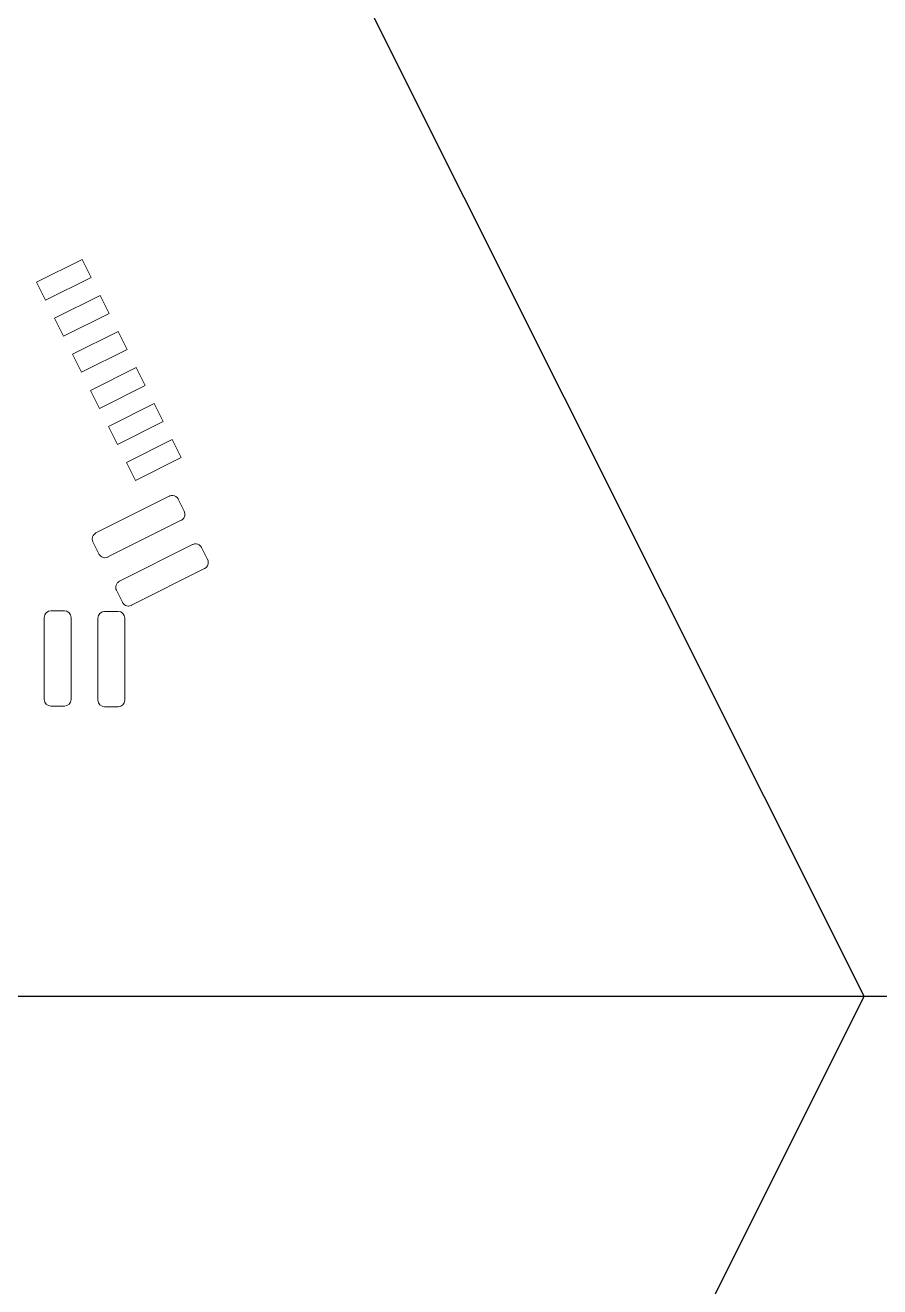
# Model space of a CAD drawing. Header units: inches. Extents: x 70 to 970, y -386 to 214.
# Drawn here: x 294.1 to 357.8, y -103.8 to -9.9 of the extents above; entities that cross this region are included whole.
import ezdxf

# ---------------------------------------------------------------- set-up
doc = ezdxf.new("R2010")
doc.units = ezdxf.units.IN
doc.header["$MEASUREMENT"] = 0

msp = doc.modelspace()

# ---------------------------------------------------------------- linework, layer by layer
at = {"color": 5}
for p in [(310.389, 10.063), (310.389, -174.499)]:
    msp.add_line(p, (356.601, -82.218), dxfattribs=at)
at = {"color": 1, "lineweight": 0}
for p, q in [((298.361, -27.337), (294.963, -29.038)), ((299.033, -28.678), (298.361, -27.337)), ((294.963, -29.038), (295.635, -30.38)), ((295.635, -30.38), (299.033, -28.678)), ((299.704, -30.02), (296.307, -31.721)), ((300.376, -31.361), (299.704, -30.02)), ((296.307, -31.721), (296.978, -33.063)), ((296.978, -33.063), (300.376, -31.361)), ((301.048, -32.703), (297.65, -34.404)), ((301.719, -34.044), (301.048, -32.703)), ((297.65, -34.404), (298.321, -35.745)), ((298.321, -35.745), (301.719, -34.044)), ((302.391, -35.385), (298.993, -37.087)), ((303.063, -36.726), (302.391, -35.385)), ((298.993, -37.087), (299.665, -38.428)), ((299.665, -38.428), (303.063, -36.726)), ((303.734, -38.067), (300.336, -39.769)), ((304.406, -39.409), (303.734, -38.067)), ((301.008, -41.11), (304.406, -39.409)), ((300.336, -39.769), (301.008, -41.11)), ((305.078, -40.75), (301.68, -42.452)), ((305.749, -42.091), (305.078, -40.75)), ((302.351, -43.793), (305.749, -42.091)), ((301.68, -42.452), (302.351, -43.793))]:
    msp.add_line(p, q, dxfattribs=at)
at = {"color": 4}
msp.add_line((596.601, -82.218), (116.601, -82.218), dxfattribs=at)
at = {"color": 1, "lineweight": 0}
for points in [[(299.395, -47.704), (299.395, -47.704), (304.847, -44.973), (304.847, -44.973)], [(304.847, -44.973), (304.867, -44.964), (304.886, -44.956), (304.906, -44.949)], [(304.906, -44.949), (304.906, -44.949), (304.906, -44.949), (304.907, -44.949)], [(304.907, -44.949), (304.907, -44.949), (304.907, -44.948), (304.907, -44.948)], [(304.907, -44.948), (304.907, -44.948), (304.907, -44.948), (304.907, -44.948)], [(304.907, -44.948), (304.907, -44.948), (304.907, -44.948), (304.908, -44.948)], [(304.908, -44.948), (304.908, -44.948), (304.908, -44.948), (304.909, -44.948)], [(304.909, -44.948), (304.909, -44.948), (304.909, -44.948), (304.91, -44.947)], [(304.909, -44.948), (304.909, -44.948), (304.909, -44.948), (304.909, -44.948)], [(304.91, -44.947), (304.91, -44.947), (304.911, -44.947), (304.911, -44.947)], [(304.911, -44.947), (304.983, -44.922), (305.058, -44.916), (305.13, -44.924)], [(305.13, -44.924), (305.13, -44.924), (305.13, -44.924), (305.13, -44.924)], [(305.13, -44.924), (305.131, -44.924), (305.131, -44.924), (305.131, -44.924)], [(305.131, -44.924), (305.131, -44.924), (305.131, -44.924), (305.131, -44.924)], [(305.131, -44.924), (305.284, -44.943), (305.425, -45.031), (305.505, -45.172)], [(305.505, -45.172), (305.505, -45.173), (305.506, -45.172), (305.506, -45.174)], [(305.506, -45.174), (305.507, -45.174), (305.507, -45.174), (305.507, -45.175)], [(305.507, -45.175), (305.507, -45.175), (305.507, -45.175), (305.507, -45.176)], [(305.507, -45.176), (305.507, -45.176), (305.507, -45.175), (305.508, -45.177)], [(305.508, -45.177), (305.508, -45.177), (305.508, -45.177), (305.509, -45.178)], [(305.509, -45.178), (305.509, -45.178), (305.509, -45.178), (305.509, -45.179)], [(305.509, -45.179), (305.509, -45.179), (305.509, -45.179), (305.51, -45.18)], [(305.51, -45.18), (305.51, -45.181), (305.509, -45.181), (305.511, -45.181)], [(305.51, -45.18), (305.51, -45.18), (305.51, -45.18), (305.51, -45.18)], [(305.511, -45.181), (305.511, -45.182), (305.511, -45.182), (305.511, -45.182)], [(305.511, -45.182), (305.511, -45.182), (305.511, -45.183), (305.511, -45.183)], [(305.511, -45.183), (305.511, -45.183), (305.512, -45.183), (305.512, -45.184)], [(305.512, -45.184), (305.512, -45.184), (305.512, -45.184), (305.512, -45.184)], [(305.512, -45.184), (305.512, -45.184), (305.512, -45.184), (305.512, -45.185)], [(305.512, -45.185), (305.512, -45.185), (305.512, -45.185), (305.512, -45.185)], [(305.512, -45.185), (305.512, -45.185), (305.513, -45.185), (305.513, -45.186)], [(305.513, -45.186), (305.513, -45.186), (305.512, -45.185), (305.513, -45.187)], [(305.513, -45.187), (305.513, -45.187), (305.513, -45.187), (305.513, -45.187)], [(305.513, -45.187), (305.513, -45.187), (305.514, -45.187), (305.514, -45.188)], [(305.514, -45.188), (305.514, -45.188), (305.514, -45.188), (305.514, -45.188)], [(305.514, -45.188), (305.514, -45.188), (305.514, -45.188), (305.514, -45.189)], [(305.514, -45.189), (305.514, -45.189), (305.515, -45.188), (305.515, -45.19)], [(305.515, -45.19), (305.515, -45.19), (305.515, -45.19), (305.515, -45.19)], [(305.515, -45.19), (305.515, -45.19), (305.515, -45.19), (305.515, -45.191)], [(305.515, -45.191), (305.516, -45.191), (305.516, -45.191), (305.516, -45.192)], [(305.516, -45.192), (305.516, -45.192), (305.516, -45.192), (305.516, -45.192)], [(305.516, -45.192), (305.516, -45.192), (305.516, -45.192), (305.517, -45.193)], [(305.517, -45.193), (305.517, -45.193), (305.517, -45.194), (305.517, -45.194)], [(305.517, -45.194), (305.517, -45.194), (305.517, -45.194), (305.517, -45.194)], [(305.517, -45.194), (305.517, -45.194), (305.518, -45.195), (305.518, -45.195)], [(305.518, -45.195), (305.518, -45.195), (305.518, -45.196), (305.518, -45.196)], [(305.518, -45.196), (305.518, -45.196), (305.518, -45.196), (305.518, -45.196)], [(305.518, -45.196), (305.518, -45.196), (305.518, -45.196), (305.519, -45.197)], [(305.519, -45.197), (305.519, -45.197), (305.519, -45.197), (305.519, -45.197)], [(305.519, -45.197), (305.519, -45.197), (305.965, -46.09), (305.965, -46.09)], [(305.743, -46.762), (305.743, -46.762), (300.289, -49.493), (300.289, -49.493)], [(305.744, -46.762), (305.744, -46.762), (305.743, -46.762), (305.743, -46.762)], [(305.743, -46.762), (305.743, -46.762), (305.743, -46.762), (305.743, -46.762)], [(305.745, -46.761), (305.745, -46.761), (305.744, -46.761), (305.744, -46.761)], [(305.744, -46.761), (305.744, -46.761), (305.744, -46.761), (305.744, -46.761)], [(305.744, -46.761), (305.744, -46.761), (305.744, -46.762), (305.744, -46.762)], [(305.746, -46.761), (305.746, -46.761), (305.746, -46.761), (305.745, -46.761)], [(305.745, -46.761), (305.745, -46.761), (305.745, -46.761), (305.745, -46.761)], [(305.745, -46.761), (305.745, -46.761), (305.745, -46.761), (305.745, -46.761)], [(305.747, -46.76), (305.747, -46.76), (305.747, -46.76), (305.746, -46.76)], [(305.746, -46.76), (305.746, -46.76), (305.746, -46.76), (305.746, -46.761)], [(305.748, -46.76), (305.747, -46.76), (305.747, -46.76), (305.747, -46.76)], [(305.749, -46.759), (305.749, -46.759), (305.749, -46.759), (305.748, -46.759)], [(305.748, -46.759), (305.748, -46.759), (305.748, -46.759), (305.748, -46.759)], [(305.748, -46.759), (305.748, -46.759), (305.748, -46.76), (305.748, -46.76)], [(305.75, -46.758), (305.749, -46.759), (305.749, -46.759), (305.749, -46.759)], [(305.751, -46.758), (305.751, -46.758), (305.751, -46.758), (305.75, -46.758)], [(305.75, -46.758), (305.75, -46.758), (305.75, -46.758), (305.75, -46.758)], [(305.752, -46.757), (305.752, -46.758), (305.751, -46.758), (305.751, -46.758)], [(305.751, -46.758), (305.751, -46.758), (305.751, -46.758), (305.751, -46.758)], [(305.753, -46.757), (305.753, -46.757), (305.752, -46.757), (305.752, -46.757)], [(305.752, -46.757), (305.752, -46.757), (305.752, -46.757), (305.752, -46.757)], [(305.754, -46.757), (305.754, -46.757), (305.753, -46.757), (305.753, -46.757)], [(305.753, -46.757), (305.753, -46.757), (305.753, -46.757), (305.753, -46.757)], [(305.753, -46.757), (305.753, -46.757), (305.753, -46.757), (305.753, -46.757)], [(305.755, -46.756), (305.755, -46.756), (305.754, -46.756), (305.754, -46.756)], [(305.754, -46.756), (305.754, -46.756), (305.754, -46.756), (305.754, -46.756)], [(305.754, -46.756), (305.754, -46.756), (305.754, -46.757), (305.754, -46.757)], [(305.756, -46.755), (305.756, -46.756), (305.756, -46.756), (305.755, -46.756)], [(305.755, -46.756), (305.755, -46.756), (305.755, -46.756), (305.755, -46.756)], [(305.755, -46.756), (305.755, -46.756), (305.755, -46.756), (305.755, -46.756)], [(305.757, -46.755), (305.757, -46.755), (305.757, -46.755), (305.756, -46.755)], [(305.756, -46.755), (305.756, -46.755), (305.756, -46.755), (305.756, -46.755)], [(305.756, -46.755), (305.756, -46.755), (305.756, -46.755), (305.756, -46.755)], [(305.758, -46.754), (305.758, -46.754), (305.758, -46.754), (305.757, -46.754)], [(305.757, -46.754), (305.757, -46.754), (305.757, -46.754), (305.757, -46.754)], [(305.757, -46.754), (305.757, -46.754), (305.757, -46.754), (305.757, -46.755)], [(305.759, -46.753), (305.759, -46.754), (305.759, -46.754), (305.758, -46.754)], [(305.758, -46.754), (305.758, -46.754), (305.758, -46.754), (305.758, -46.754)], [(305.76, -46.753), (305.759, -46.753), (305.759, -46.753), (305.759, -46.753)], [(305.761, -46.752), (305.761, -46.752), (305.761, -46.752), (305.76, -46.753)], [(305.76, -46.753), (305.76, -46.753), (305.76, -46.753), (305.76, -46.753)], [(305.762, -46.752), (305.761, -46.752), (305.761, -46.752), (305.761, -46.752)], [(305.763, -46.752), (305.762, -46.752), (305.762, -46.752), (305.762, -46.752)], [(305.764, -46.751), (305.764, -46.751), (305.764, -46.751), (305.763, -46.751)], [(305.763, -46.751), (305.763, -46.751), (305.764, -46.751), (305.763, -46.751)], [(305.763, -46.751), (305.763, -46.751), (305.763, -46.752), (305.763, -46.752)], [(305.765, -46.75), (305.764, -46.751), (305.764, -46.751), (305.764, -46.751)], [(305.764, -46.751), (305.764, -46.751), (305.764, -46.751), (305.764, -46.751)], [(305.766, -46.75), (305.766, -46.75), (305.765, -46.75), (305.765, -46.75)], [(305.765, -46.75), (305.765, -46.75), (305.765, -46.75), (305.765, -46.75)], [(305.765, -46.75), (305.765, -46.75), (305.765, -46.75), (305.765, -46.75)], [(305.767, -46.749), (305.766, -46.749), (305.766, -46.75), (305.766, -46.75)], [(305.768, -46.749), (305.767, -46.749), (305.767, -46.749), (305.767, -46.749)], [(305.767, -46.749), (305.767, -46.749), (305.767, -46.749), (305.767, -46.749)], [(305.767, -46.749), (305.767, -46.749), (305.767, -46.749), (305.767, -46.749)], [(305.769, -46.748), (305.768, -46.748), (305.768, -46.748), (305.768, -46.748)], [(305.768, -46.748), (305.768, -46.748), (305.768, -46.749), (305.768, -46.749)], [(305.77, -46.748), (305.769, -46.748), (305.769, -46.748), (305.769, -46.748)], [(305.769, -46.748), (305.769, -46.748), (305.769, -46.748), (305.769, -46.748)], [(305.769, -46.748), (305.769, -46.748), (305.769, -46.748), (305.769, -46.748)], [(305.771, -46.747), (305.77, -46.747), (305.77, -46.747), (305.77, -46.747)], [(305.77, -46.747), (305.77, -46.747), (305.77, -46.748), (305.77, -46.748)], [(305.772, -46.746), (305.771, -46.746), (305.771, -46.747), (305.771, -46.747)], [(305.771, -46.747), (305.771, -46.747), (305.771, -46.747), (305.771, -46.747)], [(305.771, -46.747), (305.771, -46.747), (305.771, -46.747), (305.771, -46.747)], [(305.773, -46.746), (305.773, -46.746), (305.772, -46.746), (305.772, -46.746)], [(305.772, -46.746), (305.772, -46.746), (305.772, -46.746), (305.772, -46.746)], [(305.774, -46.745), (305.773, -46.746), (305.773, -46.746), (305.773, -46.746)], [(305.775, -46.744), (305.774, -46.744), (305.774, -46.745), (305.774, -46.745)], [(305.774, -46.745), (305.774, -46.745), (305.774, -46.745), (305.774, -46.745)], [(305.774, -46.745), (305.774, -46.745), (305.774, -46.745), (305.774, -46.745)], [(305.776, -46.744), (305.775, -46.744), (305.775, -46.744), (305.775, -46.744)], [(305.775, -46.744), (305.775, -46.744), (305.775, -46.744), (305.775, -46.744)], [(305.777, -46.743), (305.776, -46.743), (305.776, -46.744), (305.776, -46.744)], [(305.776, -46.744), (305.776, -46.744), (305.776, -46.744), (305.776, -46.744)], [(305.778, -46.743), (305.777, -46.743), (305.777, -46.743), (305.777, -46.743)], [(305.777, -46.743), (305.777, -46.743), (305.777, -46.743), (305.777, -46.743)], [(305.777, -46.743), (305.777, -46.743), (305.777, -46.743), (305.777, -46.743)], [(305.779, -46.742), (305.778, -46.742), (305.778, -46.742), (305.778, -46.742)], [(305.778, -46.742), (305.778, -46.742), (305.778, -46.743), (305.778, -46.743)], [(305.78, -46.741), (305.78, -46.741), (305.78, -46.741), (305.779, -46.742)], [(305.779, -46.742), (305.779, -46.742), (305.779, -46.742), (305.779, -46.742)], [(305.779, -46.742), (305.779, -46.742), (305.779, -46.742), (305.779, -46.742)], [(305.781, -46.741), (305.781, -46.741), (305.781, -46.741), (305.78, -46.741)], [(305.78, -46.741), (305.78, -46.741), (305.78, -46.741), (305.78, -46.741)], [(305.782, -46.74), (305.782, -46.74), (305.782, -46.74), (305.781, -46.74)], [(305.781, -46.74), (305.781, -46.74), (305.781, -46.74), (305.781, -46.741)], [(305.783, -46.74), (305.783, -46.74), (305.783, -46.74), (305.782, -46.74)], [(305.782, -46.74), (305.782, -46.74), (305.782, -46.74), (305.782, -46.74)], [(305.784, -46.739), (305.784, -46.739), (305.784, -46.739), (305.783, -46.739)], [(305.783, -46.739), (305.783, -46.739), (305.783, -46.739), (305.783, -46.74)], [(305.785, -46.739), (305.785, -46.739), (305.785, -46.739), (305.784, -46.739)], [(305.784, -46.739), (305.784, -46.739), (305.784, -46.739), (305.784, -46.739)], [(305.786, -46.738), (305.786, -46.738), (305.786, -46.738), (305.785, -46.738)], [(305.785, -46.738), (305.785, -46.738), (305.785, -46.738), (305.785, -46.739)], [(305.787, -46.737), (305.786, -46.737), (305.786, -46.737), (305.786, -46.738)], [(305.786, -46.738), (305.786, -46.738), (305.786, -46.738), (305.786, -46.738)], [(305.788, -46.737), (305.788, -46.737), (305.787, -46.737), (305.787, -46.737)], [(305.787, -46.737), (305.787, -46.737), (305.787, -46.737), (305.787, -46.737)], [(305.787, -46.737), (305.787, -46.737), (305.787, -46.737), (305.787, -46.737)], [(305.789, -46.736), (305.789, -46.736), (305.788, -46.736), (305.788, -46.736)], [(305.788, -46.736), (305.788, -46.736), (305.788, -46.736), (305.788, -46.736)], [(305.788, -46.736), (305.788, -46.737), (305.788, -46.737), (305.788, -46.737)], [(305.79, -46.735), (305.79, -46.735), (305.789, -46.736), (305.789, -46.736)], [(305.789, -46.736), (305.789, -46.736), (305.789, -46.736), (305.789, -46.736)], [(305.789, -46.736), (305.789, -46.736), (305.789, -46.736), (305.789, -46.736)], [(305.791, -46.735), (305.791, -46.735), (305.79, -46.735), (305.79, -46.735)], [(305.79, -46.735), (305.79, -46.735), (305.79, -46.735), (305.79, -46.735)], [(305.79, -46.735), (305.79, -46.735), (305.79, -46.735), (305.79, -46.735)], [(305.792, -46.734), (305.791, -46.734), (305.791, -46.734), (305.791, -46.734)], [(305.791, -46.734), (305.791, -46.734), (305.791, -46.735), (305.791, -46.735)], [(305.793, -46.733), (305.793, -46.733), (305.793, -46.733), (305.792, -46.733)], [(305.792, -46.733), (305.792, -46.733), (305.792, -46.734), (305.792, -46.734)], [(305.794, -46.733), (305.794, -46.733), (305.794, -46.733), (305.793, -46.733)], [(305.795, -46.732), (305.794, -46.732), (305.794, -46.732), (305.794, -46.732)], [(305.794, -46.732), (305.794, -46.732), (305.794, -46.733), (305.794, -46.733)], [(305.796, -46.731), (305.796, -46.731), (305.795, -46.731), (305.795, -46.732)], [(305.795, -46.732), (305.795, -46.732), (305.795, -46.732), (305.795, -46.732)], [(305.797, -46.731), (305.797, -46.731), (305.797, -46.731), (305.796, -46.731)], [(305.796, -46.731), (305.796, -46.731), (305.796, -46.731), (305.796, -46.731)], [(305.796, -46.731), (305.796, -46.731), (305.796, -46.731), (305.796, -46.731)], [(305.798, -46.73), (305.798, -46.73), (305.797, -46.73), (305.797, -46.73)], [(305.797, -46.73), (305.797, -46.73), (305.797, -46.73), (305.797, -46.73)], [(305.797, -46.73), (305.797, -46.731), (305.797, -46.731), (305.797, -46.731)], [(305.799, -46.729), (305.798, -46.73), (305.798, -46.73), (305.798, -46.73)], [(305.798, -46.73), (305.798, -46.73), (305.798, -46.73), (305.798, -46.73)], [(305.8, -46.729), (305.799, -46.729), (305.799, -46.729), (305.799, -46.729)], [(305.799, -46.729), (305.799, -46.729), (305.799, -46.729), (305.799, -46.729)], [(305.801, -46.728), (305.801, -46.728), (305.801, -46.728), (305.8, -46.728)], [(305.8, -46.728), (305.8, -46.728), (305.8, -46.729), (305.8, -46.729)], [(305.802, -46.727), (305.801, -46.728), (305.801, -46.728), (305.801, -46.728)], [(305.801, -46.728), (305.801, -46.728), (305.801, -46.728), (305.801, -46.728)], [(305.803, -46.727), (305.803, -46.727), (305.802, -46.727), (305.802, -46.727)], [(305.802, -46.727), (305.802, -46.727), (305.802, -46.727), (305.802, -46.727)], [(305.802, -46.727), (305.802, -46.727), (305.802, -46.727), (305.802, -46.727)], [(305.804, -46.726), (305.804, -46.726), (305.803, -46.726), (305.803, -46.726)], [(305.803, -46.726), (305.803, -46.727), (305.803, -46.727), (305.803, -46.727)], [(305.805, -46.726), (305.804, -46.726), (305.804, -46.726), (305.804, -46.726)], [(305.804, -46.726), (305.804, -46.726), (305.804, -46.726), (305.804, -46.726)], [(305.804, -46.726), (305.804, -46.726), (305.804, -46.726), (305.804, -46.726)], [(305.806, -46.725), (305.805, -46.725), (305.805, -46.725), (305.805, -46.725)], [(305.805, -46.725), (305.805, -46.725), (305.805, -46.726), (305.805, -46.726)], [(305.807, -46.724), (305.807, -46.724), (305.807, -46.724), (305.806, -46.724)], [(305.806, -46.724), (305.806, -46.725), (305.806, -46.725), (305.806, -46.725)], [(305.808, -46.723), (305.808, -46.723), (305.808, -46.723), (305.807, -46.723)], [(305.807, -46.723), (305.807, -46.723), (305.807, -46.723), (305.807, -46.724)], [(305.809, -46.722), (305.809, -46.722), (305.808, -46.723), (305.808, -46.723)], [(305.808, -46.723), (305.808, -46.723), (305.808, -46.723), (305.808, -46.723)], [(305.81, -46.721), (305.81, -46.722), (305.81, -46.722), (305.809, -46.722)], [(305.809, -46.722), (305.809, -46.722), (305.809, -46.723), (305.809, -46.722)], [(305.811, -46.721), (305.81, -46.721), (305.81, -46.721), (305.81, -46.721)], [(305.812, -46.72), (305.812, -46.72), (305.811, -46.72), (305.811, -46.72)], [(305.811, -46.72), (305.811, -46.72), (305.812, -46.72), (305.811, -46.721)], [(305.813, -46.72), (305.813, -46.72), (305.812, -46.72), (305.812, -46.72)], [(305.812, -46.72), (305.812, -46.72), (305.812, -46.72), (305.812, -46.72)], [(305.814, -46.719), (305.814, -46.719), (305.813, -46.719), (305.813, -46.719)], [(305.813, -46.719), (305.813, -46.719), (305.813, -46.719), (305.813, -46.72)], [(305.815, -46.718), (305.814, -46.718), (305.814, -46.719), (305.814, -46.719)], [(305.966, -46.091), (306.077, -46.312), (306.008, -46.577), (305.815, -46.718)], [(305.965, -46.09), (305.965, -46.09), (305.966, -46.091), (305.966, -46.091)], [(299.117, -48.134), (299.124, -47.957), (299.224, -47.79), (299.393, -47.705)], [(299.393, -47.705), (299.394, -47.705), (299.394, -47.705), (299.395, -47.704)], [(299.117, -48.139), (299.117, -48.137), (299.117, -48.135), (299.117, -48.134)], [(299.117, -48.14), (299.117, -48.139), (299.117, -48.139), (299.117, -48.139)], [(299.117, -48.141), (299.117, -48.141), (299.117, -48.141), (299.117, -48.14)], [(299.117, -48.14), (299.117, -48.14), (299.117, -48.14), (299.117, -48.14)], [(299.117, -48.142), (299.117, -48.142), (299.117, -48.141), (299.117, -48.141)], [(299.117, -48.143), (299.117, -48.143), (299.117, -48.142), (299.117, -48.142)], [(299.117, -48.142), (299.117, -48.142), (299.117, -48.142), (299.117, -48.142)], [(299.117, -48.144), (299.117, -48.143), (299.117, -48.143), (299.117, -48.143)], [(299.117, -48.145), (299.117, -48.145), (299.117, -48.145), (299.117, -48.144)], [(299.117, -48.144), (299.117, -48.144), (299.117, -48.144), (299.117, -48.144)], [(299.117, -48.146), (299.117, -48.146), (299.117, -48.145), (299.117, -48.145)], [(299.117, -48.147), (299.117, -48.146), (299.117, -48.146), (299.117, -48.146)], [(299.117, -48.146), (299.117, -48.146), (299.117, -48.146), (299.117, -48.146)], [(299.117, -48.148), (299.117, -48.148), (299.117, -48.148), (299.117, -48.147)], [(299.117, -48.147), (299.117, -48.147), (299.117, -48.147), (299.117, -48.147)], [(299.117, -48.149), (299.117, -48.149), (299.117, -48.148), (299.117, -48.148)], [(299.117, -48.148), (299.117, -48.148), (299.117, -48.148), (299.117, -48.148)], [(299.117, -48.15), (299.117, -48.15), (299.117, -48.15), (299.117, -48.149)], [(299.117, -48.149), (299.117, -48.149), (299.117, -48.149), (299.117, -48.149)], [(299.117, -48.149), (299.117, -48.149), (299.117, -48.149), (299.117, -48.149)], [(299.117, -48.151), (299.117, -48.151), (299.117, -48.151), (299.117, -48.15)], [(299.117, -48.15), (299.117, -48.15), (299.117, -48.15), (299.117, -48.15)], [(299.117, -48.152), (299.117, -48.151), (299.117, -48.151), (299.117, -48.151)], [(299.117, -48.153), (299.117, -48.153), (299.117, -48.152), (299.117, -48.152)], [(299.117, -48.152), (299.117, -48.152), (299.117, -48.152), (299.117, -48.152)], [(299.117, -48.154), (299.117, -48.154), (299.117, -48.154), (299.117, -48.153)], [(299.117, -48.153), (299.117, -48.153), (299.117, -48.153), (299.117, -48.153)], [(299.117, -48.153), (299.117, -48.153), (299.117, -48.153), (299.117, -48.153)], [(299.117, -48.155), (299.117, -48.154), (299.117, -48.154), (299.117, -48.154)], [(299.117, -48.154), (299.117, -48.154), (299.117, -48.154), (299.117, -48.154)], [(299.117, -48.156), (299.117, -48.156), (299.117, -48.155), (299.117, -48.155)], [(299.117, -48.155), (299.117, -48.155), (299.117, -48.155), (299.117, -48.155)], [(299.117, -48.155), (299.117, -48.155), (299.117, -48.155), (299.117, -48.155)], [(299.117, -48.157), (299.117, -48.157), (299.117, -48.156), (299.117, -48.156)], [(299.117, -48.156), (299.117, -48.156), (299.117, -48.156), (299.117, -48.156)], [(299.117, -48.156), (299.117, -48.156), (299.117, -48.156), (299.117, -48.156)], [(299.117, -48.158), (299.117, -48.158), (299.117, -48.158), (299.117, -48.157)], [(299.117, -48.157), (299.117, -48.157), (299.117, -48.157), (299.117, -48.157)], [(299.117, -48.157), (299.117, -48.157), (299.117, -48.157), (299.117, -48.157)], [(299.117, -48.159), (299.117, -48.158), (299.117, -48.158), (299.117, -48.158)], [(299.117, -48.16), (299.117, -48.16), (299.117, -48.159), (299.117, -48.159)], [(299.117, -48.159), (299.117, -48.159), (299.117, -48.159), (299.117, -48.159)], [(299.117, -48.159), (299.117, -48.159), (299.117, -48.159), (299.117, -48.159)], [(299.117, -48.161), (299.117, -48.161), (299.117, -48.161), (299.117, -48.16)], [(299.117, -48.16), (299.117, -48.16), (299.117, -48.16), (299.117, -48.16)], [(299.117, -48.162), (299.117, -48.162), (299.117, -48.162), (299.117, -48.161)], [(299.117, -48.161), (299.117, -48.161), (299.117, -48.161), (299.117, -48.161)], [(299.117, -48.163), (299.117, -48.163), (299.117, -48.162), (299.117, -48.162)], [(299.117, -48.162), (299.117, -48.162), (299.117, -48.162), (299.117, -48.162)], [(299.117, -48.164), (299.117, -48.164), (299.117, -48.163), (299.117, -48.163)], [(299.117, -48.163), (299.117, -48.163), (299.117, -48.163), (299.117, -48.163)], [(299.117, -48.165), (299.117, -48.164), (299.117, -48.164), (299.117, -48.164)], [(299.117, -48.164), (299.117, -48.164), (299.117, -48.164), (299.117, -48.164)], [(299.117, -48.166), (299.117, -48.166), (299.117, -48.166), (299.117, -48.165)], [(299.117, -48.165), (299.117, -48.165), (299.117, -48.165), (299.117, -48.165)], [(299.117, -48.167), (299.117, -48.167), (299.117, -48.166), (299.117, -48.166)], [(299.117, -48.166), (299.117, -48.166), (299.117, -48.166), (299.117, -48.166)], [(299.117, -48.168), (299.117, -48.167), (299.117, -48.167), (299.117, -48.167)], [(299.117, -48.167), (299.117, -48.167), (299.117, -48.167), (299.117, -48.167)], [(299.117, -48.169), (299.117, -48.169), (299.117, -48.169), (299.117, -48.168)], [(299.117, -48.168), (299.117, -48.168), (299.117, -48.168), (299.117, -48.168)], [(299.117, -48.171), (299.117, -48.17), (299.117, -48.17), (299.117, -48.169)], [(299.118, -48.175), (299.118, -48.174), (299.117, -48.172), (299.117, -48.171)], [(299.117, -48.171), (299.117, -48.171), (299.117, -48.171), (299.117, -48.171)], [(299.17, -48.376), (299.138, -48.311), (299.12, -48.242), (299.118, -48.175)], [(299.171, -48.377), (299.17, -48.377), (299.17, -48.376), (299.17, -48.376)], [(299.617, -49.269), (299.617, -49.269), (299.171, -48.377), (299.171, -48.377)], [(301.141, -51.304), (301.141, -51.304), (306.594, -48.572), (306.594, -48.572)], [(306.594, -48.572), (306.594, -48.572), (306.594, -48.572), (306.594, -48.572)], [(306.594, -48.572), (306.594, -48.572), (306.594, -48.572), (306.595, -48.572)], [(306.595, -48.572), (306.595, -48.572), (306.596, -48.572), (306.596, -48.572)], [(306.596, -48.572), (306.596, -48.572), (306.596, -48.572), (306.596, -48.571)], [(306.596, -48.571), (306.596, -48.571), (306.596, -48.571), (306.597, -48.571)], [(306.597, -48.571), (306.597, -48.571), (306.597, -48.571), (306.597, -48.571)], [(306.597, -48.571), (306.597, -48.571), (306.598, -48.571), (306.598, -48.571)], [(306.598, -48.571), (306.598, -48.571), (306.598, -48.57), (306.598, -48.57)], [(306.598, -48.57), (306.599, -48.57), (306.599, -48.57), (306.599, -48.57)], [(306.6, -48.57), (306.6, -48.57), (306.599, -48.569), (306.601, -48.569)], [(306.599, -48.57), (306.599, -48.57), (306.599, -48.57), (306.6, -48.57)], [(306.601, -48.569), (306.601, -48.569), (306.601, -48.569), (306.601, -48.569)], [(306.601, -48.569), (306.601, -48.569), (306.602, -48.569), (306.602, -48.569)], [(306.602, -48.569), (306.602, -48.569), (306.602, -48.568), (306.602, -48.568)], [(306.602, -48.568), (306.602, -48.568), (306.602, -48.568), (306.603, -48.568)], [(306.603, -48.568), (306.603, -48.568), (306.603, -48.568), (306.603, -48.568)], [(306.603, -48.568), (306.603, -48.568), (306.603, -48.568), (306.603, -48.568)], [(306.603, -48.568), (306.604, -48.568), (306.604, -48.568), (306.604, -48.568)], [(306.604, -48.568), (306.604, -48.568), (306.604, -48.568), (306.604, -48.567)], [(306.604, -48.567), (306.604, -48.567), (306.605, -48.567), (306.605, -48.567)], [(306.605, -48.567), (306.605, -48.567), (306.605, -48.567), (306.605, -48.567)], [(306.605, -48.567), (306.606, -48.567), (306.605, -48.567), (306.606, -48.567)], [(306.606, -48.567), (306.606, -48.567), (306.607, -48.567), (306.607, -48.566)], [(306.607, -48.566), (306.607, -48.566), (306.607, -48.566), (306.607, -48.566)], [(306.607, -48.566), (306.607, -48.566), (306.607, -48.566), (306.608, -48.566)], [(306.608, -48.566), (306.608, -48.566), (306.608, -48.566), (306.608, -48.566)], [(306.608, -48.566), (306.608, -48.566), (306.608, -48.566), (306.608, -48.566)], [(306.608, -48.566), (306.608, -48.566), (306.609, -48.566), (306.609, -48.566)], [(306.609, -48.566), (306.609, -48.565), (306.609, -48.565), (306.609, -48.565)], [(306.609, -48.565), (306.609, -48.565), (306.609, -48.565), (306.61, -48.565)], [(306.61, -48.565), (306.61, -48.565), (306.61, -48.565), (306.61, -48.565)], [(306.61, -48.565), (306.61, -48.565), (306.61, -48.565), (306.61, -48.565)], [(306.61, -48.565), (306.611, -48.565), (306.611, -48.565), (306.611, -48.565)], [(306.611, -48.565), (306.611, -48.565), (306.611, -48.564), (306.611, -48.564)], [(306.611, -48.564), (306.611, -48.564), (306.612, -48.564), (306.612, -48.564)], [(306.612, -48.564), (306.612, -48.564), (306.612, -48.564), (306.612, -48.564)], [(306.612, -48.564), (306.613, -48.564), (306.613, -48.564), (306.613, -48.564)], [(306.613, -48.564), (306.613, -48.564), (306.613, -48.564), (306.613, -48.563)], [(306.615, -48.562), (306.615, -48.562), (306.615, -48.562), (306.615, -48.562)], [(306.615, -48.562), (306.615, -48.562), (306.616, -48.562), (306.616, -48.562)], [(306.616, -48.562), (306.698, -48.526), (306.784, -48.515), (306.866, -48.522)], [(306.866, -48.522), (306.866, -48.522), (306.867, -48.522), (306.867, -48.522)], [(306.867, -48.522), (306.867, -48.522), (306.866, -48.523), (306.868, -48.522)], [(306.868, -48.522), (307.013, -48.537), (307.149, -48.615), (307.234, -48.743)], [(307.234, -48.743), (307.235, -48.743), (307.235, -48.744), (307.235, -48.744)], [(307.235, -48.744), (307.235, -48.744), (307.235, -48.744), (307.236, -48.745)], [(307.236, -48.745), (307.236, -48.745), (307.236, -48.745), (307.236, -48.745)], [(307.236, -48.745), (307.236, -48.745), (307.236, -48.745), (307.236, -48.746)], [(307.236, -48.746), (307.236, -48.746), (307.237, -48.746), (307.237, -48.747)], [(307.237, -48.747), (307.237, -48.747), (307.237, -48.747), (307.237, -48.747)], [(307.237, -48.747), (307.237, -48.747), (307.237, -48.747), (307.237, -48.747)], [(307.237, -48.747), (307.237, -48.748), (307.237, -48.748), (307.237, -48.748)], [(307.237, -48.748), (307.238, -48.748), (307.238, -48.749), (307.238, -48.749)], [(307.238, -48.749), (307.238, -48.749), (307.238, -48.749), (307.238, -48.749)], [(307.238, -48.749), (307.239, -48.75), (307.238, -48.75), (307.239, -48.75)], [(307.239, -48.75), (307.239, -48.75), (307.239, -48.75), (307.239, -48.751)], [(307.239, -48.751), (307.239, -48.751), (307.239, -48.751), (307.239, -48.751)], [(307.239, -48.751), (307.239, -48.751), (307.24, -48.751), (307.24, -48.751)], [(307.24, -48.751), (307.24, -48.752), (307.24, -48.752), (307.24, -48.752)], [(307.24, -48.752), (307.24, -48.752), (307.24, -48.752), (307.241, -48.753)], [(307.241, -48.753), (307.241, -48.753), (307.241, -48.753), (307.241, -48.754)], [(307.241, -48.754), (307.241, -48.754), (307.241, -48.754), (307.241, -48.754)], [(307.241, -48.754), (307.241, -48.754), (307.242, -48.755), (307.242, -48.755)], [(307.242, -48.755), (307.242, -48.755), (307.242, -48.755), (307.242, -48.755)], [(307.242, -48.755), (307.242, -48.755), (307.243, -48.755), (307.243, -48.756)], [(307.243, -48.756), (307.243, -48.756), (307.242, -48.756), (307.243, -48.757)], [(307.243, -48.757), (307.243, -48.757), (307.243, -48.757), (307.243, -48.757)], [(307.243, -48.757), (307.244, -48.758), (307.244, -48.757), (307.244, -48.758)], [(307.244, -48.758), (307.244, -48.758), (307.244, -48.758), (307.244, -48.759)], [(307.244, -48.759), (307.244, -48.759), (307.244, -48.76), (307.245, -48.76)], [(307.245, -48.76), (307.245, -48.76), (307.245, -48.76), (307.245, -48.76)], [(307.245, -48.76), (307.245, -48.76), (307.246, -48.761), (307.246, -48.761)], [(307.246, -48.761), (307.246, -48.761), (307.246, -48.762), (307.246, -48.762)], [(307.246, -48.762), (307.246, -48.762), (307.246, -48.762), (307.246, -48.762)], [(307.246, -48.762), (307.246, -48.762), (307.247, -48.762), (307.247, -48.763)], [(307.247, -48.763), (307.247, -48.763), (307.246, -48.762), (307.247, -48.764)], [(307.247, -48.764), (307.248, -48.764), (307.248, -48.765), (307.248, -48.765)], [(307.248, -48.765), (307.248, -48.765), (307.248, -48.765), (307.248, -48.766)], [(307.248, -48.766), (307.249, -48.766), (307.249, -48.767), (307.249, -48.767)], [(307.249, -48.767), (307.249, -48.767), (307.249, -48.767), (307.249, -48.767)], [(307.249, -48.767), (307.249, -48.767), (307.25, -48.768), (307.25, -48.768)], [(307.25, -48.768), (307.25, -48.768), (307.25, -48.768), (307.25, -48.768)], [(307.25, -48.768), (307.25, -48.768), (307.25, -48.768), (307.251, -48.77)], [(307.251, -48.77), (307.251, -48.77), (307.251, -48.77), (307.251, -48.771)], [(307.251, -48.771), (307.251, -48.771), (307.251, -48.771), (307.251, -48.771)], [(307.251, -48.771), (307.251, -48.771), (307.252, -48.771), (307.252, -48.772)], [(307.252, -48.772), (307.252, -48.772), (307.252, -48.772), (307.253, -48.773)], [(307.253, -48.773), (307.253, -48.773), (307.253, -48.773), (307.253, -48.773)], [(307.253, -48.773), (307.253, -48.774), (307.253, -48.773), (307.254, -48.774)], [(307.254, -48.774), (307.254, -48.774), (307.254, -48.775), (307.254, -48.775)], [(307.254, -48.775), (307.254, -48.775), (307.254, -48.775), (307.254, -48.776)], [(307.254, -48.776), (307.254, -48.776), (307.255, -48.776), (307.255, -48.776)], [(307.255, -48.776), (307.255, -48.776), (307.254, -48.776), (307.255, -48.777)], [(307.255, -48.777), (307.255, -48.778), (307.256, -48.778), (307.256, -48.778)], [(307.256, -48.778), (307.256, -48.778), (307.255, -48.78), (307.256, -48.779)], [(307.256, -48.779), (307.256, -48.78), (307.256, -48.78), (307.256, -48.78)], [(307.256, -48.78), (307.257, -48.78), (307.257, -48.78), (307.257, -48.78)], [(307.257, -48.78), (307.257, -48.781), (307.257, -48.781), (307.257, -48.781)], [(307.257, -48.781), (307.257, -48.781), (307.257, -48.781), (307.257, -48.781)], [(307.257, -48.781), (307.257, -48.781), (307.257, -48.782), (307.257, -48.782)], [(307.257, -48.782), (307.258, -48.782), (307.258, -48.783), (307.258, -48.783)], [(307.258, -48.783), (307.258, -48.783), (307.258, -48.783), (307.258, -48.783)], [(307.258, -48.783), (307.258, -48.783), (307.258, -48.784), (307.258, -48.784)], [(307.258, -48.784), (307.259, -48.784), (307.259, -48.783), (307.259, -48.785)], [(307.259, -48.785), (307.259, -48.785), (307.259, -48.785), (307.259, -48.785)], [(307.259, -48.785), (307.259, -48.785), (307.259, -48.785), (307.26, -48.786)], [(307.26, -48.786), (307.26, -48.786), (307.26, -48.786), (307.26, -48.787)], [(307.26, -48.787), (307.26, -48.787), (307.26, -48.787), (307.26, -48.787)], [(307.26, -48.787), (307.26, -48.787), (307.26, -48.787), (307.261, -48.788)], [(307.261, -48.788), (307.261, -48.788), (307.261, -48.787), (307.261, -48.789)], [(307.261, -48.789), (307.261, -48.789), (307.261, -48.789), (307.261, -48.789)], [(307.261, -48.789), (307.261, -48.79), (307.261, -48.79), (307.262, -48.79)], [(307.262, -48.79), (307.262, -48.79), (307.262, -48.79), (307.262, -48.791)], [(307.262, -48.791), (307.262, -48.791), (307.262, -48.791), (307.262, -48.791)], [(307.262, -48.791), (307.262, -48.791), (307.263, -48.792), (307.263, -48.792)], [(307.263, -48.792), (307.263, -48.792), (307.263, -48.793), (307.263, -48.793)], [(307.263, -48.793), (307.264, -48.793), (307.264, -48.793), (307.264, -48.793)], [(307.264, -48.793), (307.264, -48.793), (307.264, -48.794), (307.264, -48.794)], [(307.264, -48.794), (307.264, -48.794), (307.264, -48.794), (307.264, -48.794)], [(307.264, -48.794), (307.264, -48.794), (307.264, -48.795), (307.264, -48.795)], [(307.264, -48.795), (307.265, -48.795), (307.265, -48.795), (307.265, -48.795)], [(307.265, -48.795), (307.265, -48.795), (307.265, -48.795), (307.265, -48.796)], [(307.265, -48.796), (307.265, -48.796), (307.265, -48.796), (307.265, -48.796)], [(307.265, -48.796), (307.265, -48.796), (307.712, -49.69), (307.712, -49.69)], [(299.617, -49.27), (299.617, -49.27), (299.617, -49.269), (299.617, -49.269)], [(299.678, -49.363), (299.655, -49.335), (299.634, -49.304), (299.617, -49.27)], [(299.678, -49.364), (299.678, -49.363), (299.678, -49.363), (299.678, -49.363)], [(299.679, -49.364), (299.679, -49.364), (299.679, -49.364), (299.678, -49.364)], [(299.679, -49.365), (299.679, -49.365), (299.679, -49.364), (299.679, -49.364)], [(299.68, -49.366), (299.68, -49.366), (299.68, -49.366), (299.679, -49.365)], [(299.679, -49.365), (299.679, -49.365), (299.679, -49.365), (299.679, -49.365)], [(299.681, -49.367), (299.681, -49.366), (299.68, -49.367), (299.68, -49.366)], [(300.031, -49.545), (299.897, -49.536), (299.77, -49.473), (299.681, -49.367)], [(299.681, -49.367), (299.681, -49.367), (299.681, -49.367), (299.681, -49.367)], [(299.681, -49.367), (299.681, -49.367), (299.681, -49.367), (299.681, -49.367)], [(300.032, -49.545), (300.032, -49.545), (300.032, -49.545), (300.031, -49.545)], [(300.031, -49.545), (300.031, -49.545), (300.031, -49.545), (300.031, -49.545)], [(300.065, -49.546), (300.054, -49.546), (300.043, -49.546), (300.032, -49.545)], [(300.285, -49.495), (300.214, -49.53), (300.139, -49.546), (300.065, -49.546)], [(300.286, -49.495), (300.285, -49.495), (300.285, -49.495), (300.285, -49.495)], [(300.287, -49.494), (300.287, -49.494), (300.286, -49.494), (300.286, -49.494)], [(300.286, -49.494), (300.286, -49.494), (300.286, -49.495), (300.286, -49.495)], [(300.288, -49.494), (300.287, -49.494), (300.287, -49.494), (300.287, -49.494)], [(300.289, -49.493), (300.289, -49.493), (300.288, -49.493), (300.288, -49.493)], [(300.288, -49.493), (300.288, -49.493), (300.288, -49.494), (300.288, -49.494)], [(307.712, -49.69), (307.712, -49.69), (307.712, -49.69), (307.712, -49.69)], [(307.712, -49.69), (307.712, -49.69), (307.713, -49.691), (307.713, -49.691)], [(307.713, -49.691), (307.713, -49.691), (307.713, -49.691), (307.713, -49.692)], [(307.713, -49.692), (307.713, -49.692), (307.713, -49.692), (307.713, -49.692)], [(307.713, -49.692), (307.713, -49.693), (307.714, -49.693), (307.714, -49.693)], [(307.714, -49.693), (307.736, -49.739), (307.751, -49.786), (307.759, -49.833)], [(307.489, -50.361), (307.489, -50.361), (302.035, -53.092), (302.035, -53.092)], [(307.49, -50.361), (307.49, -50.361), (307.489, -50.361), (307.489, -50.361)], [(307.491, -50.36), (307.491, -50.36), (307.49, -50.36), (307.49, -50.36)], [(307.49, -50.36), (307.49, -50.36), (307.49, -50.361), (307.49, -50.361)], [(307.49, -50.361), (307.49, -50.361), (307.49, -50.361), (307.49, -50.361)], [(307.492, -50.36), (307.492, -50.36), (307.491, -50.36), (307.491, -50.36)], [(307.491, -50.36), (307.491, -50.36), (307.491, -50.36), (307.491, -50.36)], [(307.491, -50.36), (307.491, -50.36), (307.491, -50.36), (307.491, -50.36)], [(307.493, -50.359), (307.493, -50.359), (307.493, -50.359), (307.492, -50.359)], [(307.492, -50.359), (307.492, -50.359), (307.492, -50.359), (307.492, -50.36)], [(307.492, -50.36), (307.492, -50.36), (307.492, -50.36), (307.492, -50.36)], [(307.494, -50.359), (307.494, -50.359), (307.494, -50.359), (307.493, -50.359)], [(307.493, -50.359), (307.493, -50.359), (307.493, -50.359), (307.493, -50.359)], [(307.495, -50.358), (307.494, -50.358), (307.494, -50.359), (307.494, -50.359)], [(307.495, -50.358), (307.495, -50.358), (307.495, -50.358), (307.495, -50.358)], [(307.495, -50.358), (307.495, -50.358), (307.495, -50.358), (307.495, -50.358)], [(307.495, -50.358), (307.495, -50.358), (307.495, -50.358), (307.495, -50.358)], [(307.498, -50.357), (307.497, -50.357), (307.497, -50.357), (307.497, -50.357)], [(307.499, -50.356), (307.498, -50.356), (307.498, -50.356), (307.498, -50.356)], [(307.498, -50.356), (307.498, -50.356), (307.498, -50.357), (307.498, -50.357)], [(307.5, -50.356), (307.499, -50.356), (307.499, -50.356), (307.499, -50.356)], [(307.499, -50.356), (307.499, -50.356), (307.499, -50.356), (307.499, -50.356)], [(307.501, -50.355), (307.501, -50.355), (307.5, -50.355), (307.5, -50.355)], [(307.5, -50.355), (307.5, -50.355), (307.5, -50.356), (307.5, -50.356)], [(307.5, -50.356), (307.5, -50.356), (307.5, -50.356), (307.5, -50.356)], [(307.502, -50.355), (307.501, -50.355), (307.501, -50.355), (307.501, -50.355)], [(307.501, -50.355), (307.501, -50.355), (307.501, -50.355), (307.501, -50.355)], [(307.501, -50.355), (307.501, -50.355), (307.501, -50.355), (307.501, -50.355)], [(307.503, -50.354), (307.503, -50.354), (307.502, -50.354), (307.502, -50.354)], [(307.502, -50.354), (307.502, -50.354), (307.502, -50.354), (307.502, -50.354)], [(307.502, -50.354), (307.502, -50.355), (307.502, -50.355), (307.502, -50.355)], [(307.504, -50.354), (307.504, -50.354), (307.503, -50.354), (307.503, -50.354)], [(307.503, -50.354), (307.503, -50.354), (307.503, -50.354), (307.503, -50.354)], [(307.503, -50.354), (307.503, -50.354), (307.503, -50.354), (307.503, -50.354)], [(307.505, -50.353), (307.505, -50.353), (307.504, -50.353), (307.504, -50.353)], [(307.504, -50.353), (307.504, -50.353), (307.504, -50.353), (307.504, -50.353)], [(307.504, -50.353), (307.504, -50.353), (307.504, -50.354), (307.504, -50.354)], [(307.506, -50.353), (307.506, -50.353), (307.506, -50.353), (307.505, -50.353)], [(307.505, -50.353), (307.505, -50.353), (307.505, -50.353), (307.505, -50.353)], [(307.505, -50.353), (307.505, -50.353), (307.505, -50.353), (307.505, -50.353)], [(307.507, -50.352), (307.507, -50.352), (307.506, -50.352), (307.506, -50.352)], [(307.506, -50.352), (307.506, -50.352), (307.506, -50.352), (307.506, -50.353)], [(307.763, -49.867), (307.781, -50.06), (307.685, -50.253), (307.507, -50.352)], [(307.759, -49.833), (307.759, -49.833), (307.759, -49.834), (307.759, -49.834)], [(307.759, -49.834), (307.759, -49.834), (307.759, -49.834), (307.759, -49.835)], [(307.759, -49.835), (307.759, -49.835), (307.759, -49.835), (307.759, -49.835)], [(307.759, -49.835), (307.759, -49.836), (307.759, -49.836), (307.759, -49.836)], [(307.759, -49.836), (307.759, -49.836), (307.759, -49.836), (307.759, -49.836)], [(307.759, -49.836), (307.759, -49.836), (307.759, -49.837), (307.759, -49.837)], [(307.759, -49.837), (307.76, -49.838), (307.76, -49.838), (307.76, -49.838)], [(307.76, -49.838), (307.76, -49.838), (307.76, -49.838), (307.76, -49.839)], [(307.76, -49.839), (307.76, -49.839), (307.76, -49.839), (307.76, -49.839)], [(307.76, -49.839), (307.76, -49.839), (307.76, -49.84), (307.76, -49.84)], [(307.76, -49.84), (307.76, -49.84), (307.76, -49.84), (307.76, -49.84)], [(307.76, -49.84), (307.76, -49.84), (307.76, -49.84), (307.76, -49.84)], [(307.76, -49.84), (307.76, -49.84), (307.76, -49.841), (307.76, -49.841)], [(307.76, -49.841), (307.76, -49.841), (307.76, -49.841), (307.76, -49.842)], [(307.76, -49.842), (307.76, -49.842), (307.76, -49.841), (307.76, -49.842)], [(307.76, -49.842), (307.76, -49.842), (307.76, -49.842), (307.76, -49.843)], [(307.76, -49.843), (307.76, -49.843), (307.76, -49.843), (307.76, -49.843)], [(307.76, -49.843), (307.76, -49.843), (307.76, -49.843), (307.76, -49.843)], [(307.76, -49.843), (307.76, -49.843), (307.76, -49.844), (307.76, -49.844)], [(307.76, -49.844), (307.76, -49.844), (307.76, -49.844), (307.76, -49.844)], [(307.76, -49.844), (307.761, -49.844), (307.761, -49.844), (307.761, -49.845)], [(307.761, -49.845), (307.761, -49.845), (307.761, -49.845), (307.761, -49.845)], [(307.761, -49.845), (307.761, -49.845), (307.761, -49.845), (307.761, -49.846)], [(307.761, -49.846), (307.761, -49.846), (307.761, -49.846), (307.761, -49.846)], [(307.761, -49.846), (307.761, -49.846), (307.761, -49.846), (307.761, -49.846)], [(307.761, -49.846), (307.761, -49.846), (307.761, -49.847), (307.761, -49.847)], [(307.761, -49.847), (307.761, -49.847), (307.761, -49.847), (307.761, -49.847)], [(307.761, -49.847), (307.761, -49.847), (307.761, -49.847), (307.761, -49.847)], [(307.761, -49.847), (307.761, -49.848), (307.761, -49.848), (307.761, -49.848)], [(307.761, -49.848), (307.761, -49.848), (307.761, -49.848), (307.761, -49.849)], [(307.761, -49.849), (307.761, -49.849), (307.761, -49.849), (307.761, -49.849)], [(307.761, -49.849), (307.761, -49.849), (307.761, -49.849), (307.761, -49.85)], [(307.761, -49.85), (307.761, -49.85), (307.761, -49.85), (307.761, -49.85)], [(307.761, -49.85), (307.761, -49.85), (307.761, -49.85), (307.761, -49.85)], [(307.761, -49.85), (307.761, -49.85), (307.761, -49.851), (307.761, -49.851)], [(307.761, -49.851), (307.761, -49.851), (307.761, -49.851), (307.761, -49.851)], [(307.761, -49.851), (307.761, -49.851), (307.761, -49.851), (307.761, -49.851)], [(307.761, -49.851), (307.761, -49.852), (307.761, -49.852), (307.761, -49.852)], [(307.761, -49.852), (307.762, -49.852), (307.762, -49.852), (307.762, -49.852)], [(307.762, -49.852), (307.762, -49.852), (307.762, -49.852), (307.762, -49.853)], [(307.762, -49.853), (307.762, -49.853), (307.762, -49.853), (307.762, -49.853)], [(307.762, -49.853), (307.762, -49.853), (307.762, -49.853), (307.762, -49.853)], [(307.762, -49.853), (307.762, -49.853), (307.762, -49.854), (307.762, -49.854)], [(307.762, -49.854), (307.762, -49.854), (307.762, -49.854), (307.762, -49.854)], [(307.762, -49.854), (307.762, -49.854), (307.762, -49.854), (307.762, -49.854)], [(307.762, -49.854), (307.762, -49.855), (307.762, -49.855), (307.762, -49.855)], [(307.762, -49.855), (307.762, -49.855), (307.762, -49.855), (307.762, -49.855)], [(307.762, -49.855), (307.762, -49.856), (307.762, -49.856), (307.762, -49.856)], [(307.762, -49.856), (307.762, -49.856), (307.762, -49.856), (307.762, -49.856)], [(307.762, -49.856), (307.762, -49.856), (307.762, -49.856), (307.762, -49.857)], [(307.762, -49.857), (307.762, -49.857), (307.762, -49.857), (307.762, -49.857)], [(307.762, -49.857), (307.762, -49.857), (307.762, -49.857), (307.762, -49.857)], [(307.762, -49.857), (307.762, -49.857), (307.762, -49.858), (307.762, -49.858)], [(307.762, -49.858), (307.762, -49.859), (307.762, -49.859), (307.762, -49.859)], [(307.762, -49.859), (307.762, -49.859), (307.762, -49.86), (307.762, -49.86)], [(307.762, -49.86), (307.762, -49.86), (307.762, -49.86), (307.762, -49.86)], [(307.762, -49.86), (307.762, -49.86), (307.762, -49.861), (307.762, -49.861)], [(307.762, -49.861), (307.762, -49.861), (307.763, -49.861), (307.763, -49.861)], [(307.763, -49.861), (307.763, -49.862), (307.763, -49.862), (307.763, -49.862)], [(307.763, -49.862), (307.763, -49.862), (307.763, -49.862), (307.763, -49.863)], [(307.763, -49.863), (307.763, -49.863), (307.763, -49.863), (307.763, -49.863)], [(307.763, -49.863), (307.763, -49.864), (307.763, -49.864), (307.763, -49.864)], [(307.763, -49.864), (307.763, -49.864), (307.763, -49.865), (307.763, -49.865)], [(307.763, -49.865), (307.763, -49.865), (307.763, -49.865), (307.763, -49.866)], [(307.763, -49.866), (307.763, -49.866), (307.763, -49.866), (307.763, -49.866)], [(307.763, -49.866), (307.763, -49.867), (307.763, -49.867), (307.763, -49.867)], [(300.865, -51.796), (300.853, -51.652), (300.903, -51.508), (301.003, -51.404)], [(301.003, -51.404), (301.003, -51.404), (301.003, -51.404), (301.004, -51.404)], [(301.005, -51.402), (301.005, -51.402), (301.004, -51.403), (301.006, -51.402)], [(301.004, -51.404), (301.004, -51.404), (301.004, -51.403), (301.004, -51.403)], [(301.004, -51.403), (301.004, -51.403), (301.004, -51.403), (301.005, -51.403)], [(301.005, -51.403), (301.005, -51.403), (301.005, -51.402), (301.005, -51.402)], [(301.006, -51.402), (301.006, -51.401), (301.006, -51.401), (301.006, -51.401)], [(301.006, -51.401), (301.007, -51.401), (301.007, -51.401), (301.007, -51.401)], [(301.007, -51.401), (301.007, -51.401), (301.007, -51.401), (301.007, -51.4)], [(301.007, -51.4), (301.007, -51.4), (301.007, -51.4), (301.008, -51.4)], [(301.007, -51.401), (301.007, -51.401), (301.007, -51.401), (301.007, -51.401)], [(301.008, -51.4), (301.008, -51.4), (301.008, -51.399), (301.008, -51.399)], [(301.008, -51.399), (301.008, -51.399), (301.008, -51.399), (301.009, -51.399)], [(301.008, -51.4), (301.008, -51.4), (301.008, -51.4), (301.008, -51.4)], [(301.009, -51.399), (301.009, -51.399), (301.009, -51.399), (301.009, -51.398)], [(301.009, -51.398), (301.009, -51.398), (301.009, -51.398), (301.009, -51.398)], [(301.009, -51.398), (301.01, -51.398), (301.01, -51.398), (301.01, -51.398)], [(301.011, -51.396), (301.011, -51.396), (301.01, -51.396), (301.012, -51.396)], [(301.01, -51.398), (301.01, -51.398), (301.01, -51.397), (301.01, -51.397)], [(301.01, -51.397), (301.01, -51.397), (301.01, -51.397), (301.011, -51.397)], [(301.011, -51.397), (301.011, -51.397), (301.011, -51.396), (301.011, -51.396)], [(301.012, -51.395), (301.049, -51.359), (301.091, -51.328), (301.14, -51.304)], [(301.012, -51.396), (301.012, -51.395), (301.012, -51.395), (301.012, -51.395)], [(301.14, -51.304), (301.14, -51.304), (301.14, -51.304), (301.141, -51.304)], [(300.866, -51.798), (300.866, -51.797), (300.865, -51.797), (300.865, -51.796)], [(300.866, -51.799), (300.866, -51.798), (300.866, -51.798), (300.866, -51.798)], [(300.866, -51.8), (300.866, -51.8), (300.866, -51.799), (300.866, -51.799)], [(300.866, -51.799), (300.866, -51.799), (300.866, -51.799), (300.866, -51.799)], [(300.866, -51.801), (300.866, -51.801), (300.866, -51.801), (300.866, -51.8)], [(300.866, -51.802), (300.866, -51.801), (300.866, -51.801), (300.866, -51.801)], [(300.866, -51.803), (300.866, -51.802), (300.866, -51.802), (300.866, -51.802)], [(300.866, -51.802), (300.866, -51.802), (300.866, -51.802), (300.866, -51.802)], [(300.866, -51.804), (300.866, -51.804), (300.866, -51.803), (300.866, -51.803)], [(300.866, -51.803), (300.866, -51.803), (300.866, -51.803), (300.866, -51.803)], [(300.866, -51.803), (300.866, -51.803), (300.866, -51.803), (300.866, -51.803)], [(300.866, -51.805), (300.866, -51.805), (300.866, -51.805), (300.866, -51.804)], [(300.866, -51.804), (300.866, -51.804), (300.866, -51.804), (300.866, -51.804)], [(300.866, -51.804), (300.866, -51.804), (300.866, -51.804), (300.866, -51.804)], [(300.866, -51.806), (300.866, -51.805), (300.866, -51.805), (300.866, -51.805)], [(300.866, -51.805), (300.866, -51.805), (300.866, -51.805), (300.866, -51.805)], [(300.866, -51.807), (300.866, -51.806), (300.866, -51.806), (300.866, -51.806)], [(300.866, -51.806), (300.866, -51.806), (300.866, -51.806), (300.866, -51.806)], [(300.867, -51.808), (300.867, -51.808), (300.866, -51.807), (300.866, -51.807)], [(300.866, -51.807), (300.866, -51.807), (300.866, -51.807), (300.866, -51.807)], [(300.866, -51.807), (300.866, -51.807), (300.866, -51.807), (300.866, -51.807)], [(300.867, -51.809), (300.867, -51.809), (300.867, -51.809), (300.867, -51.808)], [(300.867, -51.808), (300.867, -51.808), (300.867, -51.808), (300.867, -51.808)], [(300.867, -51.808), (300.867, -51.808), (300.867, -51.808), (300.867, -51.808)], [(300.867, -51.81), (300.867, -51.81), (300.867, -51.81), (300.867, -51.809)], [(300.867, -51.809), (300.867, -51.809), (300.867, -51.809), (300.867, -51.809)], [(300.867, -51.811), (300.867, -51.811), (300.867, -51.811), (300.867, -51.81)], [(300.867, -51.812), (300.867, -51.812), (300.867, -51.811), (300.867, -51.811)], [(300.867, -51.811), (300.867, -51.811), (300.867, -51.811), (300.867, -51.811)], [(300.867, -51.813), (300.867, -51.813), (300.867, -51.813), (300.867, -51.812)], [(300.867, -51.812), (300.867, -51.812), (300.867, -51.812), (300.867, -51.812)], [(300.867, -51.812), (300.867, -51.812), (300.867, -51.812), (300.867, -51.812)], [(300.867, -51.814), (300.867, -51.814), (300.867, -51.814), (300.867, -51.813)], [(300.867, -51.813), (300.867, -51.813), (300.867, -51.813), (300.867, -51.813)], [(300.867, -51.815), (300.867, -51.815), (300.867, -51.815), (300.867, -51.814)], [(300.916, -51.975), (300.89, -51.924), (300.875, -51.87), (300.867, -51.815)], [(301.363, -52.868), (301.363, -52.868), (300.916, -51.975), (300.916, -51.975)], [(295.542, -53.995), (295.542, -53.719), (295.766, -53.496), (296.042, -53.496)], [(296.042, -53.496), (296.042, -53.496), (297.042, -53.496), (297.042, -53.496)], [(297.042, -53.496), (297.318, -53.496), (297.541, -53.719), (297.541, -53.995)], [(301.364, -52.869), (301.364, -52.869), (301.363, -52.868), (301.363, -52.868)], [(301.421, -52.958), (301.399, -52.931), (301.38, -52.901), (301.364, -52.869)], [(301.421, -52.959), (301.421, -52.959), (301.421, -52.959), (301.421, -52.958)], [(301.422, -52.959), (301.422, -52.959), (301.421, -52.959), (301.421, -52.959)], [(301.422, -52.96), (301.422, -52.96), (301.422, -52.96), (301.422, -52.959)], [(301.422, -52.959), (301.422, -52.959), (301.422, -52.959), (301.422, -52.959)], [(301.423, -52.96), (301.423, -52.96), (301.422, -52.96), (301.422, -52.96)], [(301.423, -52.962), (301.423, -52.962), (301.424, -52.962), (301.423, -52.96)], [(301.788, -53.145), (301.648, -53.138), (301.514, -53.073), (301.423, -52.962)], [(301.811, -53.145), (301.803, -53.145), (301.797, -53.143), (301.788, -53.145)], [(301.788, -53.145), (301.788, -53.145), (301.788, -53.145), (301.788, -53.145)], [(302.034, -53.093), (301.962, -53.129), (301.886, -53.145), (301.811, -53.145)], [(302.035, -53.092), (302.035, -53.092), (302.034, -53.093), (302.034, -53.093)], [(302.035, -53.092), (302.035, -53.092), (302.035, -53.092), (302.035, -53.092)], [(295.542, -60.095), (295.542, -60.095), (295.542, -53.995), (295.542, -53.995)], [(297.541, -53.995), (297.541, -53.995), (297.541, -60.095), (297.541, -60.095)], [(299.542, -54.045), (299.542, -53.769), (299.765, -53.545), (300.042, -53.545)], [(299.542, -60.145), (299.542, -60.145), (299.542, -54.045), (299.542, -54.045)], [(300.042, -53.545), (300.042, -53.545), (301.042, -53.545), (301.042, -53.545)], [(301.042, -53.545), (301.318, -53.545), (301.542, -53.769), (301.542, -54.045)], [(301.542, -54.045), (301.542, -54.045), (301.542, -60.145), (301.542, -60.145)], [(296.042, -60.595), (295.766, -60.595), (295.542, -60.372), (295.542, -60.095)], [(297.541, -60.095), (297.541, -60.372), (297.318, -60.595), (297.042, -60.595)], [(297.042, -60.595), (297.042, -60.595), (296.042, -60.595), (296.042, -60.595)], [(300.042, -60.645), (299.765, -60.645), (299.542, -60.422), (299.542, -60.145)], [(301.042, -60.645), (301.042, -60.645), (300.042, -60.645), (300.042, -60.645)], [(301.542, -60.145), (301.542, -60.422), (301.318, -60.645), (301.042, -60.645)]]:
    msp.add_open_spline(points, degree=3, dxfattribs=at)
for points, knots in [([(306.613, -48.563), (306.613, -48.563), (306.614, -48.563), (306.614, -48.563), (306.614, -48.563), (306.615, -48.563), (306.615, -48.562)], [141, 141, 141, 141, 142, 142, 142, 143, 143, 143, 143]), ([(307.497, -50.357), (307.496, -50.357), (307.497, -50.357), (307.496, -50.357), (307.496, -50.357), (307.497, -50.358), (307.495, -50.358)], [368, 368, 368, 368, 369, 369, 369, 370, 370, 370, 370])]:
    msp.add_open_spline(points, degree=3, knots=knots, dxfattribs=at)

doc.saveas('drawing.dxf')
